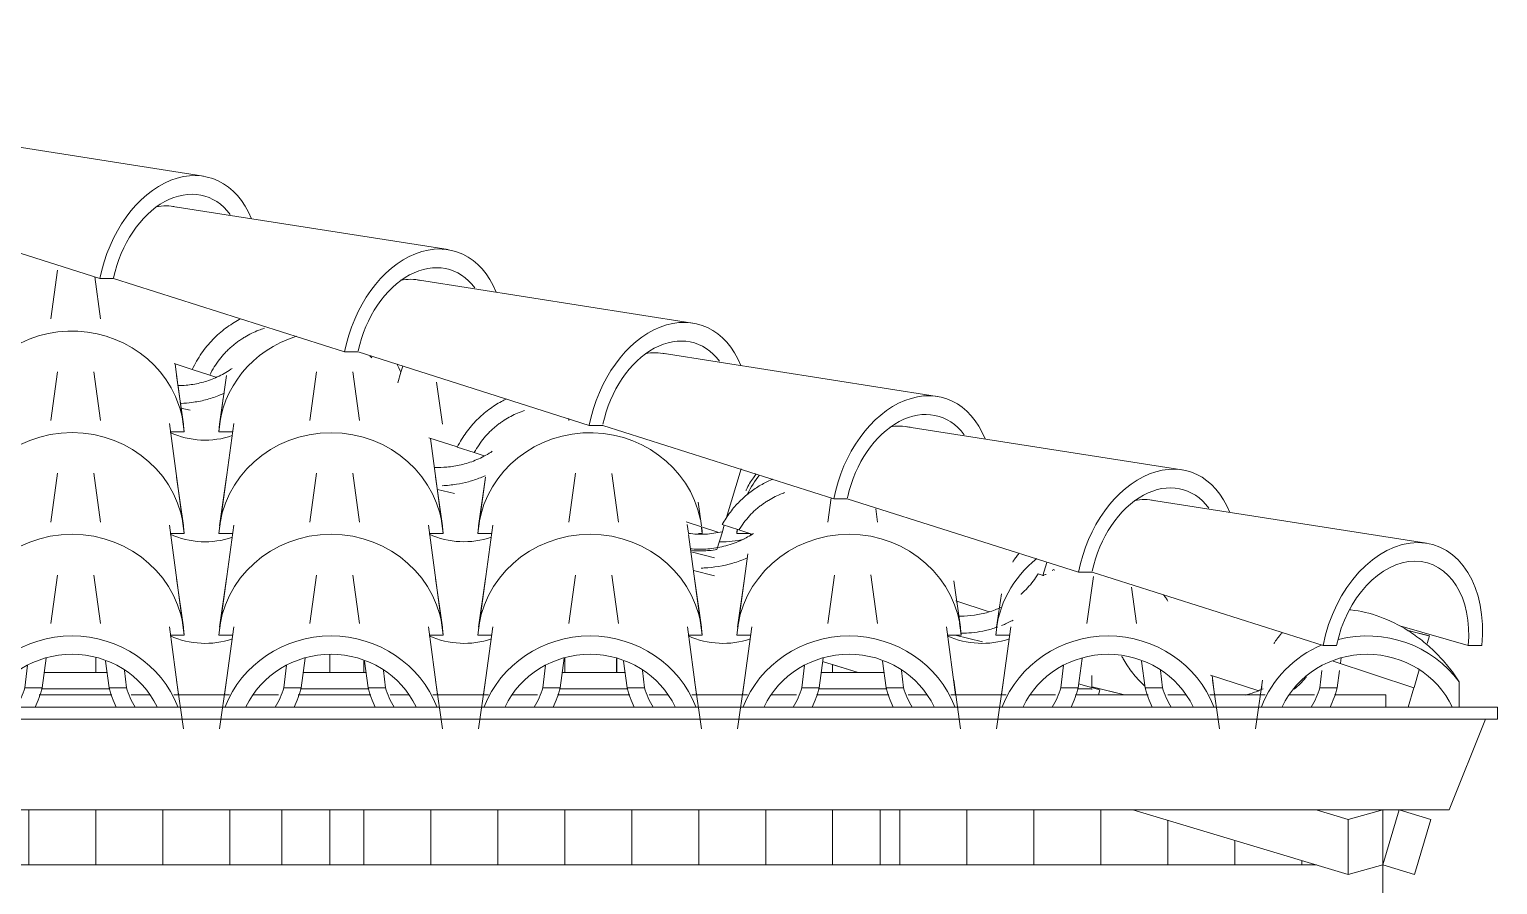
# Model space of a CAD drawing. Header units: millimetres. Extents: x -23833 to 62003, y -3000 to 6760.
# Drawn here: x 45443 to 46977, y 2585 to 3479 of the extents above; entities that cross this region are included whole.
import ezdxf

# ---------------------------------------------------------------- set-up
doc = ezdxf.new("R2010")
doc.units = ezdxf.units.MM
for name, color, linetype, lineweight in [('A-GENM', 13, 'Continuous', 9), ('A-GLAZ-CURT', 52, 'Continuous', 9), ('A-GLAZ-CWMG', 51, 'Continuous', 9), ('A-ROOF', 132, 'Continuous', 9), ('A-ROOF-OTLN', 132, 'Continuous', 9), ('A-ROOF-PATT', 132, 'Continuous', 9), ('S-COLS', 52, 'Continuous', 25)]:
    doc.layers.add(name, color=color, linetype=linetype, lineweight=lineweight)

# ---------------------------------------------------------------- blocks, each defined once
blk = doc.blocks.new('Rectangular Mullion - Ripa-3919994-FACHADA FRONTAL')
at = {"layer": 'A-GLAZ-CWMG'}
for p, q in [((11549.1, 2788.7), (11526.9, 2795.3)), ((11547.6, 2783.5), (11549.1, 2788.7))]:
    blk.add_line(p, q, dxfattribs=at)
blk = doc.blocks.new('Rectangular Mullion - Ripa-4037463-FACHADA FRONTAL')
at = {"layer": 'A-GLAZ-CWMG'}
for p, q in [((10512, 2807.1), (10446.2, 2807.1)), ((10782.6, 2807.1), (10716.7, 2807.1)), ((11053.2, 2807.1), (10987.3, 2807.1)), ((11323.8, 2807.1), (11257.9, 2807.1)), ((11540.7, 2804), (11540.7, 2791.2)), ((10514.6, 2789.9), (10443.5, 2789.9)), ((10785.2, 2789.9), (10714.1, 2789.9)), ((11055.8, 2789.9), (10984.7, 2789.9)), ((11326.4, 2789.9), (11255.3, 2789.9)), ((11540.7, 2789.9), (11525.9, 2789.9)), ((11540.7, 2789.9), (11540.7, 2789.2))]:
    blk.add_line(p, q, dxfattribs=at)
blk = doc.blocks.new('Rectangular Mullion - Caibro-3920098-FACHADA FRONTAL')
at = {"layer": 'A-GLAZ-CWMG'}
for p, q in [((11861.9, 2663.5), (11844.6, 2606)), ((11895, 2653.6), (11861.9, 2663.5)), ((11877.7, 2596.1), (11895, 2653.6)), ((11844.6, 2606), (11877.7, 2596.1))]:
    blk.add_line(p, q, dxfattribs=at)
blk = doc.blocks.new('Rectangular Mullion - Caibro-4037529-FACHADA FRONTAL')
at = {"layer": 'A-GLAZ-CWMG'}
for p, q in [((10744.6, 2807.1), (10744.6, 2825.8)), ((10694.6, 2663.5), (10694.6, 2606)), ((10744.6, 2663.5), (10694.6, 2663.5)), ((10744.6, 2606), (10744.6, 2663.5)), ((10694.6, 2606), (10744.6, 2606))]:
    blk.add_line(p, q, dxfattribs=at)
blk = doc.blocks.new('Rectangular Mullion - Caibro-4037530-FACHADA FRONTAL')
at = {"layer": 'A-GLAZ-CWMG'}
for p, q in [((11296.6, 2807.1), (11269.6, 2815.2)), ((11269.6, 2815.2), (11269.6, 2807.1)), ((11269.6, 2663.5), (11269.6, 2606)), ((11319.6, 2663.5), (11269.6, 2663.5)), ((11319.6, 2606), (11319.6, 2663.5)), ((11269.6, 2606), (11319.6, 2606))]:
    blk.add_line(p, q, dxfattribs=at)
blk = doc.blocks.new('Rectangular Mullion - Caibro-4037542-FACHADA FRONTAL')
at = {"layer": 'A-GLAZ-CWMG'}
for p, q in [((11296.6, 2807.1), (11259.4, 2818.3)), ((11808.5, 2596.1), (11583.5, 2663.6)), ((11808.5, 2653.6), (11775, 2663.6)), ((11844.6, 2663.5), (11808.5, 2653.6)), ((11844.6, 2606), (11844.6, 2663.5)), ((11808.5, 2653.6), (11808.5, 2596.1)), ((11808.5, 2596.1), (11844.6, 2606))]:
    blk.add_line(p, q, dxfattribs=at)
blk = doc.blocks.new('COLONIAL BASE - COLONIAL BASE-4040581-FACHADA FRONTAL')
at = {"layer": 'A-GLAZ-CURT'}
for p, q in [((7792.1, 2908.8), (7799.2, 2858)), ((8017.8, 2858), (8024.9, 2908.8)), ((7928.7, 2783.5), (7938.3, 2854.7)), ((8141.7, 2854.7), (8151.3, 2783.5)), ((7804.5, 2818.9), (7808.3, 2791.1)), ((7826.3, 2791.1), (7824.2, 2809)), ((7990.7, 2791.1), (7993.5, 2814.6)), ((8008.7, 2791.1), (8012.9, 2821.9)), ((7930.7, 2798.8), (7923.6, 2748)), ((8156.4, 2748), (8149.3, 2798.8)), ((7808.3, 2791.1), (7826.3, 2791.1)), ((7990.7, 2791.1), (8008.7, 2791.1))]:
    blk.add_line(p, q, dxfattribs=at)
for centre, major_axis, start_param, end_param in [((8040, 2732.6), (117.5, 0), 0.348057, 2.793536), ((8040, 2732.6), (97.5, 0), 0.425177, 2.716415), ((7908.5, 2812.9), (102.8, 0), 3.36491, 3.584479), ((7908.5, 2812.9), (85.3, 0), 3.411763, 3.68386), ((7908.5, 2812.9), (85.3, 0), 5.740918, 6.013015), ((7908.5, 2812.9), (102.8, 0), 5.840299, 6.059868)]:
    blk.add_ellipse(centre, major_axis=major_axis, ratio=0.957826, start_param=start_param, end_param=end_param, dxfattribs=at)
blk = doc.blocks.new('COLONIAL BASE - COLONIAL BASE-V355-FACHADA FRONTAL')
at = {"layer": 'A-GLAZ-CURT'}
for p, q in [((8062.7, 3015), (8069.8, 2964.1)), ((8288.3, 2964.1), (8295.5, 3015)), ((8193.3, 2845.9), (8208.9, 2960.8)), ((8412.3, 2960.8), (8427.8, 2845.9)), ((8201.3, 2905), (8194.2, 2854.2)), ((8427, 2854.2), (8419.8, 2905)), ((8207.7, 2845.9), (8193.3, 2845.9)), ((8427.8, 2845.9), (8413.5, 2845.9))]:
    blk.add_line(p, q, dxfattribs=at)
for centre, major_axis, start_param, end_param in [((8310.6, 2838.8), (117.5, 0), 0.063873, 3.077719), ((8179.1, 2919.1), (85.3, 0), 4.271197, 5.051809)]:
    blk.add_ellipse(centre, major_axis=major_axis, ratio=0.957826, start_param=start_param, end_param=end_param, dxfattribs=at)
blk = doc.blocks.new('COLONIAL BASE - COLONIAL BASE-V356-FACHADA FRONTAL')
at = {"layer": 'A-GLAZ-CURT'}
for p, q in [((10768.6, 3015), (10775.7, 2964.1)), ((10994.2, 2964.1), (11001.4, 3015)), ((10899.2, 2845.9), (10914.8, 2960.8)), ((11118.1, 2961.4), (11119.3, 2952.5)), ((11119.5, 2951.2), (11133.7, 2845.9)), ((10907.2, 2905), (10900.1, 2854.2)), ((11132.9, 2854.2), (11125.7, 2905)), ((10913.6, 2845.9), (10899.2, 2845.9)), ((11133.7, 2845.9), (11119.4, 2845.9))]:
    blk.add_line(p, q, dxfattribs=at)
for centre, major_axis, start_param, end_param in [((11016.5, 2838.8), (117.5, 0), 0.063873, 3.077719), ((10885, 2919.1), (85.3, 0), 4.271197, 5.051809)]:
    blk.add_ellipse(centre, major_axis=major_axis, ratio=0.957826, start_param=start_param, end_param=end_param, dxfattribs=at)
blk = doc.blocks.new('COLONIAL BASE - COLONIAL BASE-V357-FACHADA FRONTAL')
at = {"layer": 'A-GLAZ-CURT'}
for p, q in [((10498, 3121.1), (10505.1, 3070.3)), ((10723.6, 3070.3), (10730.8, 3121.1)), ((10628.6, 2952.1), (10644.2, 3067)), ((10849.7, 3051.5), (10863.1, 2952.1)), ((10636.6, 3011.2), (10629.5, 2960.3)), ((10862.3, 2960.3), (10855.1, 3011.2)), ((10643, 2952.1), (10628.6, 2952.1)), ((10863.1, 2952.1), (10848.8, 2952.1))]:
    blk.add_line(p, q, dxfattribs=at)
for centre, major_axis, start_param, end_param in [((10745.9, 2944.9), (117.5, 0), 0.063873, 3.077719), ((10614.4, 3025.2), (85.3, 0), 4.271197, 5.051809)]:
    blk.add_ellipse(centre, major_axis=major_axis, ratio=0.957826, start_param=start_param, end_param=end_param, dxfattribs=at)
blk = doc.blocks.new('COLONIAL BASE - COLONIAL BASE-3960684-FACHADA FRONTAL')
at = {"layer": 'A-GLAZ-CURT'}
for p, q in [((11871, 2850.7), (11892.9, 2845.3)), ((11540.9, 2791.9), (11574.7, 2783.5))]:
    blk.add_line(p, q, dxfattribs=at)
blk = doc.blocks.new('Colonial cumeeira - hip-4041825-FACHADA FRONTAL')
at = {"layer": 'A-GENM', "color": 55}
for p, q in [((10612.5, 3325.4), (10325.2, 3370.4)), ((10504.4, 3218.4), (10263, 3295.1)), ((10868.1, 3248.7), (10580.7, 3293.7)), ((10504.4, 3218.4), (10518.5, 3218.4)), ((10760, 3141.8), (10518.5, 3218.5)), ((11123.6, 3172), (10836.3, 3217)), ((10760, 3141.8), (10774.2, 3141.8)), ((11015.5, 3065.1), (10774.1, 3141.8)), ((11379.2, 3095.4), (11091.8, 3140.4)), ((11015.6, 3065.1), (11029.7, 3065.1)), ((11271.1, 2988.4), (11029.7, 3065.1)), ((11634.7, 3018.7), (11347.4, 3063.7)), ((11271.1, 2988.4), (11285.3, 2988.4)), ((11526.7, 2911.8), (11285.2, 2988.4)), ((11890.3, 2942), (11602.9, 2987)), ((11526.7, 2911.8), (11540.8, 2911.8)), ((11782.2, 2835.1), (11540.9, 2911.7)), ((11933.9, 2835.1), (11862.3, 2855.6)), ((11782.2, 2835.1), (11796.4, 2835.1)), ((11933.9, 2835.1), (11948, 2835.1))]:
    blk.add_line(p, q, dxfattribs=at)
for centre, major_axis, start_param, end_param in [((10586.2, 3211.1), (33.8, 112.5), 5.57005, 7.994719), ((10586.2, 3211.1), (28, 93.4), 5.80919, 7.973905), ((10558.4, 3196.5), (28.7, 95.8), 0.043599, 0.345399), ((10841.8, 3134.4), (33.8, 112.5), 5.57005, 7.994719), ((10841.8, 3134.4), (28, 93.4), 5.80919, 7.968706), ((10813.9, 3119.8), (28.7, 95.8), 0.043599, 0.345399), ((11097.4, 3057.8), (33.8, 112.5), 5.57005, 7.994719), ((11097.4, 3057.8), (28, 93.4), 5.80919, 7.969917), ((11069.5, 3043.1), (28.7, 95.8), 0.043599, 0.345399), ((11352.9, 2981.1), (33.8, 112.5), 5.57005, 7.994719), ((11352.9, 2981.1), (28, 93.4), 5.80919, 7.958282), ((11325, 2966.5), (28.7, 95.8), 0.043599, 0.345399), ((11608.5, 2904.4), (33.8, 112.5), 5.57005, 7.994719), ((11608.5, 2904.4), (28, 93.4), 5.80919, 7.969917), ((11352.9, 2981.1), (28, 93.4), 1.675101, 1.688865), ((11580.6, 2889.8), (28.7, 95.8), 0.043599, 0.345399), ((11864, 2827.8), (33.8, 112.5), 4.980873, 7.994719), ((11864, 2827.8), (28, 93.4), 4.993998, 7.981593)]:
    blk.add_ellipse(centre, major_axis=major_axis, ratio=0.691714, start_param=start_param, end_param=end_param, dxfattribs=at)
blk = doc.blocks.new('Colonial cumeeira - hip-4041867-FACHADA FRONTAL')
at = {"layer": 'A-GENM', "color": 55}
blk.add_line((10862.1, 3248.7), (10862.4, 3248.7), dxfattribs=at)
blk.add_ellipse((10069.5, 3364.4), major_axis=(33.8, 112.5), ratio=0.691714, start_param=0.09006, end_param=0.094455, dxfattribs=at)

msp = doc.modelspace()

# ---------------------------------------------------------------- hatches: boundary and pattern name
at = {"layer": 'A-ROOF-PATT'}
h = msp.add_hatch(dxfattribs=at)
h.set_pattern_fill('FP_42', color=256, style=0, pattern_type=2)
h.set_pattern_definition([(90, (35012.05, 1510.22), (-70, 4e-15), [])])
h.paths.add_polyline_path([(46787.432, 2606.037), (46595.154, 2663.61), (46331.667, 2663.507), (46331.667, 2606.037), (46775.401, 2606.037)])
h.paths.add_polyline_path([(45756.667, 2606.037), (46281.667, 2606.037), (46281.667, 2663.61), (45756.667, 2663.507)])
h.paths.add_polyline_path([(45243.301, 2606.037), (45706.667, 2606.037), (45706.667, 2663.61), (45181.667, 2663.507), (45181.667, 2606.037)])
h.paths.add_polyline_path([(42306.667, 2606.037), (42831.667, 2606.037), (42831.667, 2663.61), (42306.667, 2663.507)])
h.paths.add_polyline_path([(45131.667, 2606.037), (45131.667, 2663.61), (44606.667, 2663.507), (44606.667, 2606.037)])
h.paths.add_polyline_path([(44522.313, 2606.037), (44556.667, 2606.037), (44556.667, 2663.61), (44031.667, 2663.507), (44031.667, 2606.037)])
h.paths.add_polyline_path([(42881.667, 2606.037), (43406.667, 2606.037), (43406.667, 2663.61), (42881.667, 2663.507)])
h.paths.add_polyline_path([(43801.325, 2606.037), (43981.667, 2606.037), (43981.667, 2663.61), (43456.667, 2663.507), (43456.667, 2606.037)])
h.paths.add_polyline_path([(44387.128, 2807.13), (44441.69, 2807.13), (44440.09, 2818.947), (44426.805, 2823.371), (44404.983, 2825.986), (44380.959, 2823.107), (44377.859, 2821.943), (44375.853, 2807.13), (44380.959, 2807.13)])
h.paths.add_polyline_path([(45463.312, 2807.13), (45524.043, 2807.13), (45522.443, 2818.947), (45511.361, 2823.107), (45487.336, 2825.986), (45463.312, 2823.107), (45460.212, 2821.943), (45458.206, 2807.13)])
h.paths.add_polyline_path([(43322.63, 2807.13), (43359.337, 2807.13), (43357.737, 2818.947), (43344.452, 2823.371), (43322.63, 2825.986), (43298.606, 2823.107), (43295.506, 2821.943), (43293.5, 2807.13), (43305.646, 2807.13)])
h.paths.add_polyline_path([(45253.454, 2807.13), (45251.854, 2818.947), (45240.772, 2823.107), (45216.748, 2825.986), (45192.724, 2823.107), (45189.623, 2821.943), (45187.618, 2807.13), (45245.949, 2807.13)])
h.paths.add_polyline_path([(46054.413, 2807.13), (46056.667, 2807.13), (46056.667, 2821.556), (46052.537, 2823.107), (46028.513, 2825.986), (46004.489, 2823.107), (46001.388, 2821.943), (45999.382, 2807.13), (46052.537, 2807.13)])
h.paths.add_polyline_path([(42481.735, 2807.13), (42547.572, 2807.13), (42545.972, 2818.947), (42532.687, 2823.371), (42510.866, 2825.986), (42486.841, 2823.107), (42483.741, 2821.943), (42482.753, 2814.646)])
h.paths.add_polyline_path([(43564.088, 2807.13), (43629.925, 2807.13), (43628.325, 2818.947), (43615.04, 2823.371), (43593.219, 2825.986), (43569.194, 2823.107), (43566.094, 2821.943), (43565.106, 2814.646)])
h.paths.add_polyline_path([(43088.749, 2807.13), (43087.148, 2818.947), (43073.864, 2823.371), (43052.042, 2825.986), (43028.018, 2823.107), (43024.918, 2821.943), (43022.912, 2807.13), (43081.243, 2807.13)])
h.paths.add_polyline_path([(44982.866, 2807.13), (44981.266, 2818.947), (44970.184, 2823.107), (44946.16, 2825.986), (44922.136, 2823.107), (44919.035, 2821.943), (44917.029, 2807.13), (44975.361, 2807.13)])
h.paths.add_polyline_path([(45794.631, 2807.13), (45793.031, 2818.947), (45781.949, 2823.107), (45756.667, 2825.835), (45756.667, 2807.13), (45787.126, 2807.13)])
h.paths.add_polyline_path([(44712.278, 2807.13), (44710.678, 2818.947), (44699.596, 2823.107), (44675.572, 2825.986), (44651.547, 2823.107), (44648.447, 2821.943), (44646.441, 2807.13), (44704.773, 2807.13)])
h.paths.add_polyline_path([(43834.677, 2807.13), (43900.513, 2807.13), (43898.913, 2818.947), (43885.629, 2823.371), (43863.807, 2825.986), (43839.783, 2823.107), (43836.682, 2821.943), (43835.694, 2814.646)])
h.paths.add_polyline_path([(42752.324, 2807.13), (42818.16, 2807.13), (42816.56, 2818.947), (42803.276, 2823.371), (42781.454, 2825.986), (42757.43, 2823.107), (42754.329, 2821.943), (42753.341, 2814.646)])
h.paths.add_polyline_path([(44105.265, 2807.13), (44171.101, 2807.13), (44169.501, 2818.947), (44156.217, 2823.371), (44134.395, 2825.986), (44110.371, 2823.107), (44107.27, 2821.943), (44106.282, 2814.646)])

# ---------------------------------------------------------------- linework, layer by layer
at = {"layer": 'A-GLAZ-CURT'}
for p, q in [((45465.093, 3176.451), (45472.223, 3227.287)), ((45511.048, 3220.173), (45517.156, 3176.451)), ((45612.997, 3123.438), (45593.939, 3129.672)), ((45798.673, 3136.624), (45798.877, 3137.307)), ((45595.016, 3129.002), (45597.939, 3107.415)), ((45603.729, 3066.475), (45596.599, 3117.311)), ((45631.157, 3117.497), (45612.997, 3123.438)), ((45637.593, 3115.392), (45631.157, 3117.497)), ((45648.662, 3117.311), (45641.532, 3066.475)), ((45780.614, 3121.133), (45787.744, 3070.297)), ((45831.016, 3120.636), (45827.697, 3109.571)), ((45831.016, 3120.636), (45832.91, 3126.948)), ((45598.11, 3106.146), (45604.597, 3058.243)), ((45874.317, 3066.475), (45868.172, 3110.284)), ((45601.141, 3083.211), (45610.636, 3080.866)), ((45640.664, 3058.243), (45645.431, 3093.45)), ((46006.269, 3070.297), (46006.536, 3072.264)), ((45604.597, 3058.243), (45590.223, 3058.243)), ((45655.038, 3058.243), (45640.664, 3058.243)), ((45889.655, 3042.533), (45860.084, 3052.206)), ((45907.633, 3036.652), (45889.858, 3042.467)), ((45917.926, 3033.285), (45907.633, 3036.652)), ((45911.252, 2952.089), (45919.25, 3011.157)), ((45919.25, 3011.157), (45912.12, 2960.321)), ((46051.202, 3014.979), (46058.332, 2964.144)), ((46170.892, 2967.912), (46186.438, 3019.734)), ((45869.305, 2998.217), (45886.922, 2993.866)), ((46144.905, 2960.321), (46141.403, 2984.887)), ((46276.857, 2964.144), (46280.338, 2989.34)), ((46327.032, 2977.938), (46328.921, 2964.144)), ((46162.187, 2953.384), (46129.047, 2964.224)), ((46184.109, 2955.807), (46166.719, 2961.496)), ((46166.739, 2954.07), (46168.805, 2960.959)), ((45925.626, 2952.089), (45911.252, 2952.089)), ((46145.773, 2952.089), (46141.722, 2952.089)), ((46145.029, 2957.584), (46145.773, 2952.089)), ((46166.728, 2954.035), (46161.109, 2935.304)), ((46195.23, 2952.089), (46181.841, 2952.089)), ((46181.897, 2952.505), (46182.413, 2956.313)), ((46197.533, 2951.416), (46184.109, 2955.807)), ((46195.992, 2950.448), (46196.183, 2951.858)), ((46134.005, 2932.847), (46158.553, 2926.785)), ((46181.841, 2845.935), (46193.348, 2930.92)), ((46501.523, 2908.176), (46505.679, 2922.032)), ((46512.305, 2914.402), (46514.215, 2913.777)), ((46136.634, 2913.429), (46158.576, 2908.01)), ((46189.839, 2905.003), (46182.708, 2854.167)), ((46321.791, 2908.825), (46328.921, 2857.99)), ((46415.494, 2854.167), (46408.658, 2902.835)), ((46496.581, 2909.951), (46496.577, 2909.952)), ((46496.577, 2909.952), (46501.783, 2908.249)), ((46502.216, 2908.108), (46502.35, 2908.064)), ((46547.445, 2857.99), (46554.346, 2907.231)), ((46458.239, 2889.045), (46453.297, 2854.167)), ((46594.217, 2896.009), (46599.509, 2857.99)), ((46445.43, 2870.325), (46410.682, 2881.692)), ((46411.559, 2881.399), (46413.623, 2866.16)), ((46414.654, 2858.543), (46416.361, 2845.935)), ((46458.352, 2783.522), (46467.994, 2854.735)), ((46196.214, 2845.935), (46181.841, 2845.935)), ((46416.361, 2845.935), (46401.988, 2845.935)), ((46409.934, 2845.935), (46438.614, 2838.853)), ((46452.429, 2845.935), (46452.761, 2848.386)), ((46466.803, 2845.935), (46452.429, 2845.935)), ((46883.014, 2850.682), (46905.445, 2845.142)), ((46883.014, 2850.682), (46904.954, 2845.264)), ((46883.014, 2850.682), (46904.954, 2845.264)), ((46903.077, 2837.25), (46905.445, 2845.142)), ((46334.207, 2818.947), (46337.978, 2791.103)), ((46356.009, 2791.103), (46353.872, 2809.008)), ((46520.357, 2791.103), (46523.168, 2814.646)), ((46538.389, 2791.103), (46542.534, 2821.719)), ((46604.795, 2818.947), (46608.566, 2791.103)), ((46626.598, 2791.103), (46624.46, 2809.008)), ((46790.945, 2791.103), (46793.084, 2809.023)), ((46804.974, 2818.665), (46889.233, 2791.103)), ((46808.977, 2791.103), (46811.405, 2809.033)), ((46812.435, 2816.64), (46813.202, 2822.305)), ((46889.307, 2791.349), (46894.825, 2809.742)), ((46460.427, 2798.849), (46453.297, 2748.014)), ((46552.907, 2791.858), (46586.705, 2783.512)), ((46552.907, 2791.858), (46586.705, 2783.512)), ((46726.115, 2788.104), (46676.828, 2804.226)), ((46678.288, 2803.748), (46681.027, 2783.522)), ((46686.082, 2748.014), (46678.952, 2798.849)), ((46731.015, 2798.849), (46723.885, 2748.014)), ((46729.814, 2789.975), (46730.157, 2792.515)), ((46936.589, 2770.822), (46936.589, 2797.067)), ((46337.978, 2791.103), (46356.009, 2791.103)), ((46520.357, 2791.103), (46538.389, 2791.103)), ((46608.566, 2791.103), (46626.598, 2791.103)), ((46790.945, 2791.103), (46808.977, 2791.103)), ((46883.15, 2770.827), (46889.233, 2791.103))]:
    msp.add_line(p, q, dxfattribs=at)
for centre, major_axis, start_param, end_param in [((45487.336, 3051.059), (117.5, 0), 0.31502706, 3.07771944), ((45757.925, 3051.059), (117.5, 0), 1.88289438, 3.07771944), ((45487.336, 3051.059), (117.5, 0), 0.06387321, 0.31413143), ((45626.418, 3131.362), (85.267, 0), 4.27119721, 5.05180946), ((46028.513, 2944.906), (117.5, 0), 0.19356579, 3.07771944), ((46299.101, 2944.906), (117.5, 0), 2.48958762, 2.69531791), ((45897.007, 3025.208), (85.267, 0), 4.27119721, 5.05180946), ((46028.513, 2944.906), (117.5, 0), 0.06387321, 0.12431259), ((46167.595, 3025.208), (85.267, 0), 4.67297722, 4.97472791), ((46299.101, 2944.906), (117.5, 0), 3.04003323, 3.07771944), ((46299.101, 2838.752), (117.5, 0), 0.06387321, 3.07771944), ((46569.689, 2838.752), (117.5, 0), 2.25541204, 3.07771944), ((46840.277, 2732.598), (117.5, 0), 0.60995816, 1.82648589), ((46167.595, 2919.054), (85.267, 0), 4.27119721, 5.05180946), ((46438.183, 2919.054), (85.267, 0), 4.27119721, 5.05180946), ((46569.689, 2732.598), (117.5, 0), 0.34805705, 2.79353561), ((46569.689, 2732.598), (97.5, 0), 0.42517734, 2.71641531), ((46840.277, 2732.598), (117.5, 0), 1.98154234, 2.79234958), ((46840.277, 2732.598), (97.5, 0), 0.42362094, 2.71665778), ((46438.183, 2812.901), (102.757, 0), 3.36491045, 3.58447909), ((46438.183, 2812.901), (85.267, 0), 3.41176259, 3.6838597), ((46438.183, 2812.901), (85.267, 0), 5.74091826, 6.01301537), ((46438.183, 2812.901), (102.757, 0), 5.84029887, 6.05986751), ((46708.771, 2812.901), (102.757, 0), 3.36491045, 3.58447909), ((46708.771, 2812.901), (85.267, 0), 3.41176259, 3.6838597), ((46708.771, 2812.901), (85.267, 0), 5.74262402, 6.01301537), ((46708.771, 2812.901), (102.757, 0), 5.84148669, 6.05986751)]:
    msp.add_ellipse(centre, major_axis=major_axis, ratio=0.95782629, start_param=start_param, end_param=end_param, dxfattribs=at)
for points, knots in [([(45612.997, 3123.438), (45614.427, 3126.471), (45617.467, 3132.325), (45622.551, 3140.472), (45628.207, 3147.99), (45634.477, 3154.886), (45640.946, 3161.098), (45647.825, 3166.608), (45654.846, 3171.508), (45660.082, 3174.597), (45662.948, 3176.131), (45663.387, 3176.362)], [-1, -1, -1, -1, -0.970833333, -0.941666667, -0.9125, -0.883333333, -0.854166667, -0.825, -0.795833333, -0.766666667, -0.761400084, -0.761400084, -0.761400084, -0.761400084]), ([(45688.274, 3166.511), (45686.329, 3165.888), (45681.907, 3164.323), (45675.051, 3161.337), (45668.99, 3158.08), (45664.24, 3155.088), (45660.697, 3152.67), (45657.22, 3150.058), (45653.852, 3147.242), (45650.562, 3144.214), (45646.246, 3139.91), (45641.182, 3134.039), (45635.834, 3126.224), (45632.647, 3120.492), (45631.157, 3117.497)], [-0.274485929, -0.274485929, -0.274485929, -0.274485929, -0.25, -0.21875, -0.1875, -0.171875, -0.15625, -0.140625, -0.125, -0.109375, -0.09375, -0.0625, -0.03125, 0, 0, 0, 0]), ([(45598.131, 3106.621), (45599.689, 3106.627), (45606.056, 3106.799), (45617.344, 3108.172), (45629.519, 3111.547), (45639.179, 3115.51), (45646.313, 3119.15), (45651.428, 3122.336), (45654.168, 3124.238), (45654.608, 3124.549)], [-0.372082683, -0.372082683, -0.372082683, -0.372082683, -0.352941176, -0.294117647, -0.235294118, -0.205882353, -0.176470588, -0.147058824, -0.141411684, -0.141411684, -0.141411684, -0.141411684]), ([(45646.518, 3098.738), (45644.551, 3097.835), (45640.278, 3096.011), (45633.624, 3093.664), (45624.327, 3090.958), (45613.5, 3088.895), (45605.072, 3088.187), (45601.299, 3088.045)], [-0.789473684, -0.789473684, -0.789473684, -0.789473684, -0.769736842, -0.746710526, -0.723684211, -0.677631579, -0.639914635, -0.639914635, -0.639914635, -0.639914635]), ([(45889.858, 3042.467), (45892.669, 3047.955), (45897.321, 3055.618), (45904.464, 3064.705), (45910.336, 3070.958), (45916.379, 3076.616), (45922.768, 3081.658), (45929.282, 3086.162), (45935.459, 3089.803), (45939.473, 3091.857), (45941.233, 3092.706)], [-1, -1, -1, -1, -0.953947368, -0.930921053, -0.907894737, -0.884868421, -0.861842105, -0.838815789, -0.815789474, -0.797903452, -0.797903452, -0.797903452, -0.797903452]), ([(45960.06, 3080.669), (45959.438, 3080.458), (45956.421, 3079.402), (45951.027, 3077.214), (45943.971, 3073.653), (45938.198, 3070.099), (45933.663, 3066.906), (45930.362, 3064.314), (45927.124, 3061.524), (45922.867, 3057.553), (45917.836, 3052.114), (45912.44, 3044.827), (45909.175, 3039.462), (45907.633, 3036.652)], [-0.242929698, -0.242929698, -0.242929698, -0.242929698, -0.235294118, -0.205882353, -0.176470588, -0.147058824, -0.132352941, -0.117647059, -0.102941176, -0.088235294, -0.058823529, -0.029411765, 0, 0, 0, 0]), ([(45866.333, 3021.244), (45870.484, 3021.085), (45879.571, 3021.282), (45893.733, 3023.477), (45906.133, 3027.36), (45915.935, 3031.779), (45921.847, 3035.05), (45925.278, 3037.259), (45926.345, 3037.973)], [-0.489692291, -0.489692291, -0.489692291, -0.489692291, -0.428571429, -0.357142857, -0.285714286, -0.25, -0.214285714, -0.19808203, -0.19808203, -0.19808203, -0.19808203]), ([(45919.256, 3012.55), (45917.517, 3011.774), (45913.707, 3010.193), (45907.8, 3008.088), (45899.513, 3005.588), (45888.238, 3003.195), (45879.11, 3002.291), (45874.154, 3002.095)], [-0.701290607, -0.701290607, -0.701290607, -0.701290607, -0.678571429, -0.651785714, -0.625, -0.571428571, -0.506825764, -0.506825764, -0.506825764, -0.506825764]), ([(46166.719, 2961.496), (46169.307, 2966.105), (46173.503, 2972.575), (46179.697, 2980.317), (46184.735, 2985.682), (46189.142, 2989.782), (46192.707, 2992.841), (46196.349, 2995.744), (46201.035, 2999.087), (46206.742, 3002.695), (46212.528, 3005.892), (46216.698, 3007.857), (46218.903, 3008.824), (46219.142, 3008.928)], [-1, -1, -1, -1, -0.958333333, -0.9375, -0.916666667, -0.895833333, -0.885416667, -0.875, -0.854166667, -0.833333333, -0.8125, -0.791666667, -0.789136248, -0.789136248, -0.789136248, -0.789136248]), ([(46202.115, 3014.321), (46201.095, 3013.073), (46198.705, 3009.949), (46195.205, 3004.554), (46192.763, 2999.916), (46191.573, 2997.325), (46191.433, 2997.013)], [-0.55889351, -0.55889351, -0.55889351, -0.55889351, -0.5, -0.416666667, -0.333333333, -0.321996212, -0.321996212, -0.321996212, -0.321996212]), ([(46231.817, 2994.819), (46230.933, 2994.503), (46227.639, 2993.268), (46221.975, 2990.774), (46216.073, 2987.549), (46211.418, 2984.616), (46208.016, 2982.212), (46204.668, 2979.609), (46200.251, 2975.886), (46194.995, 2970.734), (46189.282, 2963.737), (46185.777, 2958.54), (46184.109, 2955.807)], [-0.230173371, -0.230173371, -0.230173371, -0.230173371, -0.21875, -0.1875, -0.15625, -0.140625, -0.125, -0.109375, -0.09375, -0.0625, -0.03125, 0, 0, 0, 0]), ([(46133.508, 2936.127), (46135.988, 2935.909), (46143.995, 2935.491), (46157.77, 2936.3), (46174.79, 2940.109), (46188.266, 2945.668), (46196.358, 2950.312), (46198.931, 2951.95), (46199.343, 2952.217)], [-0.923953115, -0.923953115, -0.923953115, -0.923953115, -0.861111111, -0.722222222, -0.583333333, -0.444444444, -0.388888889, -0.378255275, -0.378255275, -0.378255275, -0.378255275]), ([(46161.109, 2935.304), (46155.857, 2934.511), (46146.721, 2933.72), (46137.71, 2934.017), (46133.858, 2934.341)], [-1, -1, -1, -1, -0.916666667, -0.853477455, -0.853477455, -0.853477455, -0.853477455]), ([(46477.087, 2931.738), (46476.411, 2930.974), (46474.752, 2929.015), (46472.429, 2925.912), (46470.827, 2923.487), (46470.124, 2922.366)], [-0.2685058488, -0.2685058488, -0.2685058488, -0.2685058488, -0.25, -0.2222222222, -0.1994928376, -0.1994928376, -0.1994928376, -0.1994928376]), ([(46192.512, 2926.593), (46187.594, 2924.438), (46172.705, 2919.056), (46156.577, 2916.467), (46145.629, 2916.084), (46144.517, 2916.059)], [-0.5, -0.5, -0.5, -0.5, -0.4, -0.2, -0.177339568, -0.177339568, -0.177339568, -0.177339568]), ([(46478.64, 2888.634), (46478.876, 2888.837), (46481.282, 2890.929), (46485.698, 2895.216), (46491.4, 2902.122), (46494.906, 2907.254), (46496.577, 2909.952)], [-0.0971425772, -0.0971425772, -0.0971425772, -0.0971425772, -0.09375, -0.0625, -0.03125, 0, 0, 0, 0]), ([(46627.695, 2888.135), (46628.591, 2886.937), (46630.132, 2884.785), (46631.607, 2882.551), (46632.231, 2881.572)], [-0.3286622696, -0.3286622696, -0.3286622696, -0.3286622696, -0.3076923077, -0.2917603703, -0.2917603703, -0.2917603703, -0.2917603703]), ([(46413.196, 2866.009), (46414.049, 2865.977), (46419.627, 2865.838), (46430.054, 2866.465), (46442.111, 2869.043), (46451.282, 2872.179), (46455.604, 2874.03), (46457.534, 2874.937)], [-0.386321971, -0.386321971, -0.386321971, -0.386321971, -0.375, -0.3125, -0.25, -0.21875, -0.193280406, -0.193280406, -0.193280406, -0.193280406]), ([(46936.589, 2797.067), (46932.85, 2802.928), (46924.984, 2813.939), (46911.826, 2828.297), (46897.889, 2840.568), (46878.556, 2854.246), (46853.533, 2866.495), (46833.075, 2871.31), (46822.851, 2872.352), (46822.589, 2872.378)], [-1, -1, -1, -1, -0.9375, -0.875, -0.8125, -0.75, -0.625, -0.5, -0.496710376, -0.496710376, -0.496710376, -0.496710376]), ([(46454.103, 2854.415), (46452.947, 2854.013), (46449.815, 2852.982), (46444.696, 2851.538), (46436.801, 2849.726), (46427.364, 2848.366), (46419.974, 2848.003), (46416.521, 2847.984)], [-0.762219568, -0.762219568, -0.762219568, -0.762219568, -0.75, -0.729166667, -0.708333333, -0.666666667, -0.629699118, -0.629699118, -0.629699118, -0.629699118]), ([(46470.697, 2861.737), (46469.887, 2861.297), (46467.146, 2859.857), (46463.009, 2857.918), (46459.694, 2856.529), (46458.33, 2855.988)], [-0.8212836301, -0.8212836301, -0.8212836301, -0.8212836301, -0.8125, -0.7916666667, -0.7771620489, -0.7771620489, -0.7771620489, -0.7771620489]), ([(46751.749, 2848.713), (46751.034, 2847.947), (46749.448, 2846.177), (46747.072, 2843.265), (46744.884, 2840.196), (46743.561, 2838.125), (46742.998, 2837.205)], [-0.1687410999, -0.1687410999, -0.1687410999, -0.1687410999, -0.15625, -0.140625, -0.125, -0.1129961769, -0.1129961769, -0.1129961769, -0.1129961769]), ([(46608.262, 2792.677), (46607.637, 2793.244), (46603.125, 2797.423), (46595.207, 2806.008), (46588.074, 2816.441), (46584.601, 2822.78), (46583.929, 2824.066)], [-0.324186831, -0.324186831, -0.324186831, -0.324186831, -0.315789474, -0.263157895, -0.210526316, -0.197405519, -0.197405519, -0.197405519, -0.197405519]), ([(46776.997, 2802.441), (46776.699, 2802.086), (46774.546, 2799.564), (46770.33, 2795.106), (46766.318, 2791.375), (46764.256, 2789.611)], [-0.9346529528, -0.9346529528, -0.9346529528, -0.9346529528, -0.9309210526, -0.9078947368, -0.8848684211, -0.8848684211, -0.8848684211, -0.8848684211]), ([(46713.109, 2783.369), (46716.315, 2784.16), (46721.905, 2785.841), (46728.126, 2788.348), (46731.135, 2789.749), (46731.793, 2790.065)], [-0.2747927361, -0.2747927361, -0.2747927361, -0.2747927361, -0.2352941176, -0.2058823529, -0.1976340264, -0.1976340264, -0.1976340264, -0.1976340264])]:
    msp.add_open_spline(points, degree=3, knots=knots, dxfattribs=at)
for points in [[(45798.877, 3137.307), (45799.435, 3136.697), (45799.985, 3136.079), (45800.529, 3135.452)], [(45826.595, 3129.292), (45828.154, 3126.507), (45829.626, 3123.621), (45831.016, 3120.636)], [(46131.424, 2952.28), (46137.157, 2951.48), (46148.852, 2950.905), (46160.724, 2952.623), (46166.728, 2954.035)], [(46511.782, 2913.099), (46511.959, 2913.531), (46512.133, 2913.965), (46512.305, 2914.402)], [(46505.039, 2909.482), (46503.868, 2909.07), (46502.696, 2908.634), (46501.523, 2908.176)]]:
    msp.add_open_spline(points, degree=3, dxfattribs=at)
at = {"layer": 'A-ROOF'}
for p, q in [((42256.667, 2606.037), (46787.432, 2606.037)), ((46856.667, 2574.716), (46856.667, 2606.037))]:
    msp.add_line(p, q, dxfattribs=at)
at = {"layer": 'A-ROOF-OTLN'}
for p, q in [((45529.064, 2783.522), (45453.184, 2783.522)), ((45569.036, 2783.522), (45549.184, 2783.522)), ((45651.75, 2783.522), (45593.63, 2783.522)), ((45703.002, 2783.522), (45676.225, 2783.522)), ((45799.653, 2783.522), (45723.773, 2783.522)), ((45839.624, 2783.522), (45819.773, 2783.522)), ((45922.338, 2783.522), (45864.218, 2783.522)), ((45973.59, 2783.522), (45946.813, 2783.522)), ((46070.241, 2783.522), (45994.361, 2783.522)), ((46110.213, 2783.522), (46090.361, 2783.522)), ((46192.927, 2783.522), (46134.807, 2783.522)), ((46244.179, 2783.522), (46217.401, 2783.522)), ((46340.829, 2783.522), (46264.949, 2783.522)), ((46380.801, 2783.522), (46360.949, 2783.522)), ((46463.326, 2783.522), (46405.395, 2783.522)), ((46514.767, 2783.522), (46487.989, 2783.522)), ((46611.417, 2783.522), (46535.537, 2783.522)), ((46651.389, 2783.522), (46632.139, 2783.522)), ((46733.939, 2783.522), (46676.032, 2783.522)), ((46785.258, 2783.522), (46758.762, 2783.522)), ((46859.842, 2783.522), (46806.381, 2783.522)), ((46859.842, 2783.522), (46859.842, 2770.932)), ((46976.667, 2770.822), (42256.667, 2770.822)), ((46976.667, 2770.822), (46976.667, 2758.122)), ((46976.667, 2758.122), (42256.667, 2758.122)), ((46963.967, 2758.122), (46925.867, 2663.61)), ((46925.867, 2663.61), (42256.667, 2663.61))]:
    msp.add_line(p, q, dxfattribs=at)
at = {"layer": 'S-COLS'}
msp.add_line((46056.667, 2807.13), (46056.667, 2821.556), dxfattribs=at)

# ---------------------------------------------------------------- block references
at = {"layer": 'A-GENM', "color": 7}
for name in ['Colonial cumeeira - hip-4041825-FACHADA FRONTAL', 'Colonial cumeeira - hip-4041867-FACHADA FRONTAL']:
    msp.add_blockref(name, (35012.047, 0), dxfattribs=at)
at = {"layer": 'A-GLAZ-CURT'}
for name, p in [('COLONIAL BASE - COLONIAL BASE-V355-FACHADA FRONTAL', (37176.753, 106.154)), ('COLONIAL BASE - COLONIAL BASE-V357-FACHADA FRONTAL', (35012.047, 0)), ('COLONIAL BASE - COLONIAL BASE-V355-FACHADA FRONTAL', (37176.753, 0)), ('COLONIAL BASE - COLONIAL BASE-V355-FACHADA FRONTAL', (37447.341, 0)), ('COLONIAL BASE - COLONIAL BASE-V356-FACHADA FRONTAL', (35012.047, 0)), ('COLONIAL BASE - COLONIAL BASE-4040581-FACHADA FRONTAL', (37447.341, 0)), ('COLONIAL BASE - COLONIAL BASE-4040581-FACHADA FRONTAL', (37717.93, 0)), ('COLONIAL BASE - COLONIAL BASE-4040581-FACHADA FRONTAL', (37988.518, 0)), ('COLONIAL BASE - COLONIAL BASE-4040581-FACHADA FRONTAL', (38259.106, 0)), ('COLONIAL BASE - COLONIAL BASE-3960684-FACHADA FRONTAL', (35012.047, 0)), ('COLONIAL BASE - COLONIAL BASE-3960684-FACHADA FRONTAL', (35012.047, 0)), ('COLONIAL BASE - COLONIAL BASE-3960684-FACHADA FRONTAL', (35012.047, 0)), ('COLONIAL BASE - COLONIAL BASE-3960684-FACHADA FRONTAL', (35012.047, 0)), ('COLONIAL BASE - COLONIAL BASE-3960684-FACHADA FRONTAL', (35012.047, 0)), ('COLONIAL BASE - COLONIAL BASE-3960684-FACHADA FRONTAL', (35012.047, 0)), ('COLONIAL BASE - COLONIAL BASE-3960684-FACHADA FRONTAL', (35012.047, 0)), ('COLONIAL BASE - COLONIAL BASE-3960684-FACHADA FRONTAL', (35012.047, 0)), ('COLONIAL BASE - COLONIAL BASE-3960684-FACHADA FRONTAL', (35012.047, 0)), ('COLONIAL BASE - COLONIAL BASE-3960684-FACHADA FRONTAL', (35012.047, 0)), ('COLONIAL BASE - COLONIAL BASE-3960684-FACHADA FRONTAL', (35012.047, 0)), ('COLONIAL BASE - COLONIAL BASE-3960684-FACHADA FRONTAL', (35012.047, 0)), ('COLONIAL BASE - COLONIAL BASE-3960684-FACHADA FRONTAL', (35012.047, 0)), ('COLONIAL BASE - COLONIAL BASE-3960684-FACHADA FRONTAL', (35012.047, 0)), ('COLONIAL BASE - COLONIAL BASE-3960684-FACHADA FRONTAL', (35012.047, 0)), ('COLONIAL BASE - COLONIAL BASE-3960684-FACHADA FRONTAL', (35012.047, 0)), ('COLONIAL BASE - COLONIAL BASE-3960684-FACHADA FRONTAL', (35012.047, 0)), ('COLONIAL BASE - COLONIAL BASE-3960684-FACHADA FRONTAL', (35012.047, 0)), ('COLONIAL BASE - COLONIAL BASE-3960684-FACHADA FRONTAL', (35012.047, 0)), ('COLONIAL BASE - COLONIAL BASE-3960684-FACHADA FRONTAL', (35012.047, 0)), ('COLONIAL BASE - COLONIAL BASE-3960684-FACHADA FRONTAL', (35012.047, 0)), ('COLONIAL BASE - COLONIAL BASE-3960684-FACHADA FRONTAL', (35012.047, 0)), ('COLONIAL BASE - COLONIAL BASE-3960684-FACHADA FRONTAL', (35012.047, 0)), ('COLONIAL BASE - COLONIAL BASE-3960684-FACHADA FRONTAL', (35012.047, 0)), ('COLONIAL BASE - COLONIAL BASE-3960684-FACHADA FRONTAL', (35012.047, 0)), ('COLONIAL BASE - COLONIAL BASE-3960684-FACHADA FRONTAL', (35012.047, 0)), ('COLONIAL BASE - COLONIAL BASE-3960684-FACHADA FRONTAL', (35012.047, 0)), ('COLONIAL BASE - COLONIAL BASE-3960684-FACHADA FRONTAL', (35012.047, 0)), ('COLONIAL BASE - COLONIAL BASE-3960684-FACHADA FRONTAL', (35012.047, 0)), ('COLONIAL BASE - COLONIAL BASE-3960684-FACHADA FRONTAL', (35012.047, 0)), ('COLONIAL BASE - COLONIAL BASE-3960684-FACHADA FRONTAL', (35012.047, 0)), ('COLONIAL BASE - COLONIAL BASE-3960684-FACHADA FRONTAL', (35012.047, 0)), ('COLONIAL BASE - COLONIAL BASE-3960684-FACHADA FRONTAL', (35012.047, 0)), ('COLONIAL BASE - COLONIAL BASE-3960684-FACHADA FRONTAL', (35012.047, 0)), ('COLONIAL BASE - COLONIAL BASE-3960684-FACHADA FRONTAL', (35012.047, 0)), ('COLONIAL BASE - COLONIAL BASE-3960684-FACHADA FRONTAL', (35012.047, 0)), ('COLONIAL BASE - COLONIAL BASE-3960684-FACHADA FRONTAL', (35012.047, 0)), ('COLONIAL BASE - COLONIAL BASE-3960684-FACHADA FRONTAL', (35012.047, 0)), ('COLONIAL BASE - COLONIAL BASE-3960684-FACHADA FRONTAL', (35012.047, 0)), ('COLONIAL BASE - COLONIAL BASE-3960684-FACHADA FRONTAL', (35012.047, 0)), ('COLONIAL BASE - COLONIAL BASE-3960684-FACHADA FRONTAL', (35012.047, 0)), ('COLONIAL BASE - COLONIAL BASE-3960684-FACHADA FRONTAL', (35012.047, 0)), ('COLONIAL BASE - COLONIAL BASE-3960684-FACHADA FRONTAL', (35012.047, 0)), ('COLONIAL BASE - COLONIAL BASE-3960684-FACHADA FRONTAL', (35012.047, 0)), ('COLONIAL BASE - COLONIAL BASE-3960684-FACHADA FRONTAL', (35012.047, 0)), ('COLONIAL BASE - COLONIAL BASE-3960684-FACHADA FRONTAL', (35012.047, 0)), ('COLONIAL BASE - COLONIAL BASE-3960684-FACHADA FRONTAL', (35012.047, 0)), ('COLONIAL BASE - COLONIAL BASE-3960684-FACHADA FRONTAL', (35012.047, 0)), ('COLONIAL BASE - COLONIAL BASE-3960684-FACHADA FRONTAL', (35012.047, 0)), ('COLONIAL BASE - COLONIAL BASE-3960684-FACHADA FRONTAL', (35012.047, 0)), ('COLONIAL BASE - COLONIAL BASE-3960684-FACHADA FRONTAL', (35012.047, 0)), ('COLONIAL BASE - COLONIAL BASE-3960684-FACHADA FRONTAL', (35012.047, 0)), ('COLONIAL BASE - COLONIAL BASE-3960684-FACHADA FRONTAL', (35012.047, 0)), ('COLONIAL BASE - COLONIAL BASE-3960684-FACHADA FRONTAL', (35012.047, 0)), ('COLONIAL BASE - COLONIAL BASE-3960684-FACHADA FRONTAL', (35012.047, 0)), ('COLONIAL BASE - COLONIAL BASE-3960684-FACHADA FRONTAL', (35012.047, 0)), ('COLONIAL BASE - COLONIAL BASE-3960684-FACHADA FRONTAL', (35012.047, 0)), ('COLONIAL BASE - COLONIAL BASE-3960684-FACHADA FRONTAL', (35012.047, 0)), ('COLONIAL BASE - COLONIAL BASE-3960684-FACHADA FRONTAL', (35012.047, 0)), ('COLONIAL BASE - COLONIAL BASE-3960684-FACHADA FRONTAL', (35012.047, 0)), ('COLONIAL BASE - COLONIAL BASE-3960684-FACHADA FRONTAL', (35012.047, 0)), ('COLONIAL BASE - COLONIAL BASE-3960684-FACHADA FRONTAL', (35012.047, 0)), ('COLONIAL BASE - COLONIAL BASE-3960684-FACHADA FRONTAL', (35012.047, 0)), ('COLONIAL BASE - COLONIAL BASE-3960684-FACHADA FRONTAL', (35012.047, 0)), ('COLONIAL BASE - COLONIAL BASE-3960684-FACHADA FRONTAL', (35012.047, 0)), ('COLONIAL BASE - COLONIAL BASE-3960684-FACHADA FRONTAL', (35012.047, 0)), ('COLONIAL BASE - COLONIAL BASE-3960684-FACHADA FRONTAL', (35012.047, 0)), ('COLONIAL BASE - COLONIAL BASE-3960684-FACHADA FRONTAL', (35012.047, 0)), ('COLONIAL BASE - COLONIAL BASE-3960684-FACHADA FRONTAL', (35012.047, 0))]:
    msp.add_blockref(name, p, dxfattribs=at)
at = {"layer": 'A-GLAZ-CWMG'}
for name in ['Rectangular Mullion - Caibro-4037529-FACHADA FRONTAL', 'Rectangular Mullion - Ripa-4037463-FACHADA FRONTAL', 'Rectangular Mullion - Caibro-4037542-FACHADA FRONTAL', 'Rectangular Mullion - Caibro-4037530-FACHADA FRONTAL', 'Rectangular Mullion - Ripa-3919994-FACHADA FRONTAL', 'Rectangular Mullion - Caibro-3920098-FACHADA FRONTAL']:
    msp.add_blockref(name, (35012.047, 0), dxfattribs=at)

doc.saveas('drawing.dxf')
